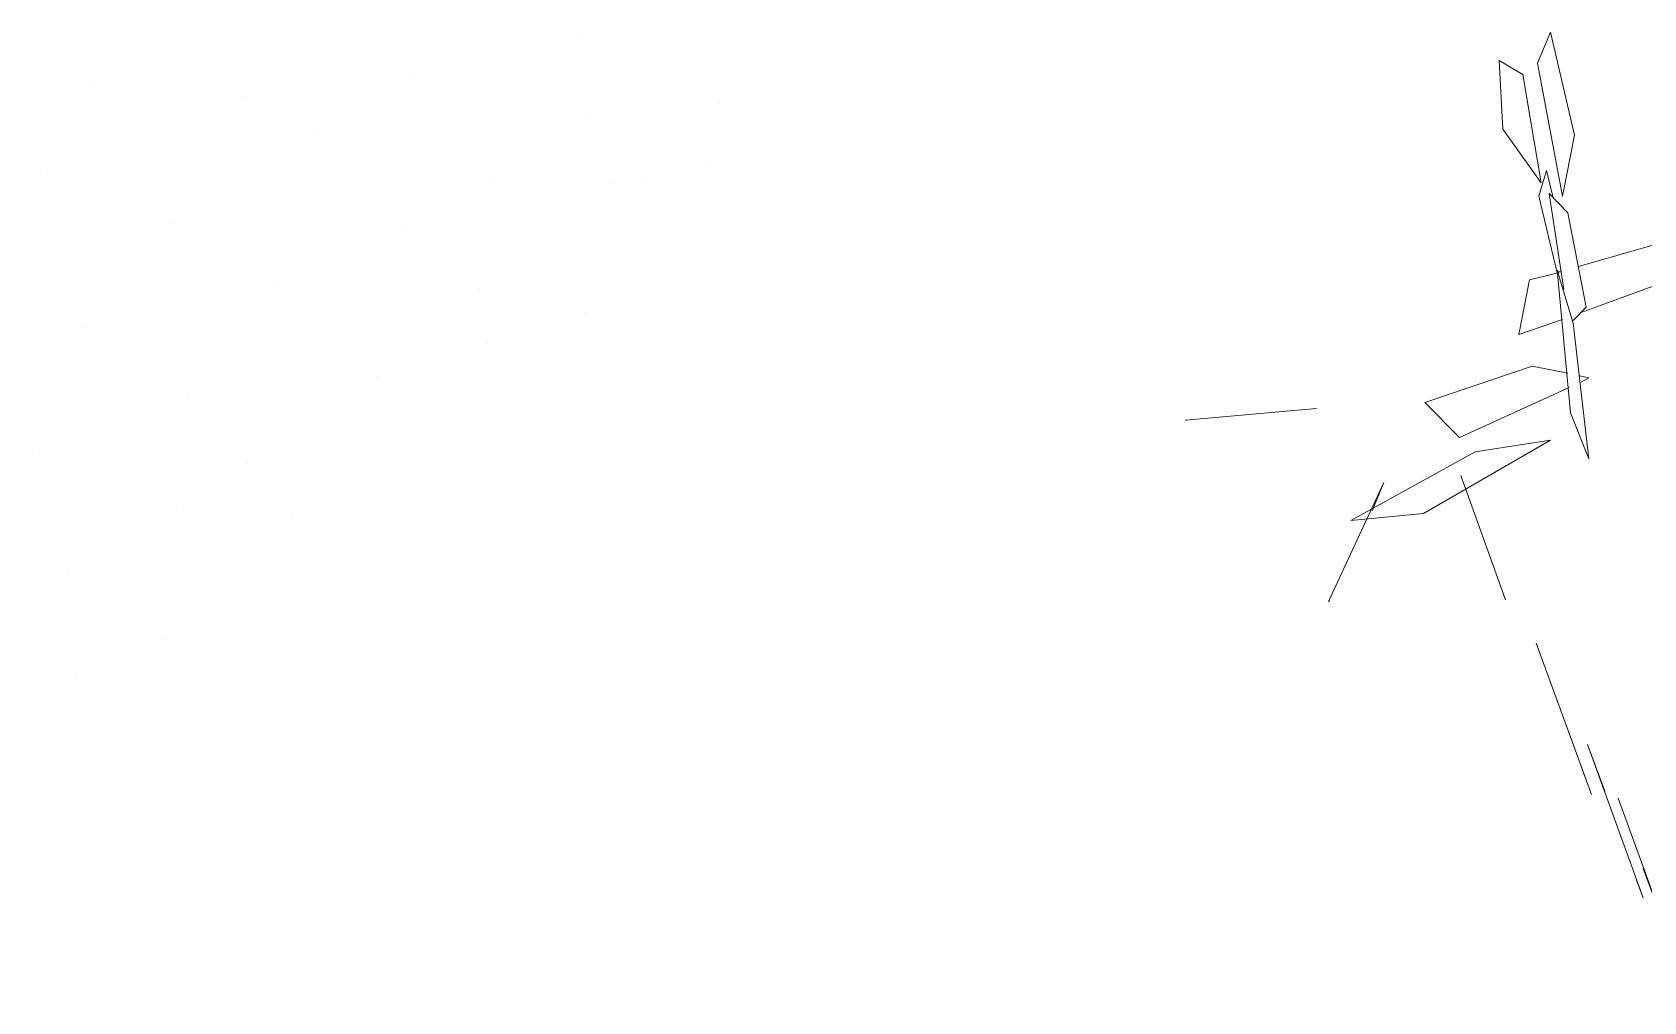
# Model space of a CAD drawing. Header units: metres. Extents: x 42 to 199, y -121 to 268.
# Drawn here: x 121.217 to 122.472, y -87.235 to -86.48 of the extents above; entities that cross this region are included whole.
import ezdxf

# ---------------------------------------------------------------- set-up
doc = ezdxf.new("R2010")
doc.units = ezdxf.units.M
doc.header["$LTSCALE"] = 0.3
doc.layers.get('0').update_dxf_attribs({"color": 8})
doc.layers.add('A-LANDSCAPE', color=8, linetype='Continuous', lineweight=5)
doc.layers.add('DA HOUSE ARCH LAYOUT', color=8, linetype='Continuous', lineweight=9)

# ---------------------------------------------------------------- blocks, each defined once
blk = doc.blocks.new('02PTRX29')
at = {"color": 8, "linetype": 'Continuous', "transparency": 33554572}
for p, q in [((0.1, -0.33208), (0.10342, -0.31728)), ((0.10342, -0.31728), (0.10532, -0.32171)), ((0.11082, -0.32133), (0.1074, -0.32335)), ((0.11082, -0.32133), (0.11025, -0.33119)), ((0.10532, -0.32171), (0.10171, -0.34081)), ((0.1074, -0.32335), (0.10475, -0.33891)), ((0.1, -0.33208), (0.10171, -0.34081)), ((0.11025, -0.33119), (0.10475, -0.33891)), ((0.10399, -0.33714), (0.10304, -0.34106)), ((0.10513, -0.34081), (0.10399, -0.33714)), ((0.10361, -0.34043), (0.10095, -0.34321)), ((0.10361, -0.34043), (0.10152, -0.35422)), ((0.10513, -0.34081), (0.10247, -0.35182)), ((0.0983, -0.35675), (0.10095, -0.34321)), ((0.09943, -0.35093), (0.08843, -0.34777)), ((0.10247, -0.35144), (0.10019, -0.35903)), ((0.10057, -0.37193), (0.10247, -0.35144)), ((0.09905, -0.35751), (0.08691, -0.35308)), ((0.1019, -0.35169), (0.10228, -0.35169)), ((0.10228, -0.35169), (0.10228, -0.35182)), ((0.10228, -0.35182), (0.10646, -0.35283)), ((0.10797, -0.36067), (0.10646, -0.35283)), ((0.0983, -0.35675), (0.10019, -0.35865)), ((0.10019, -0.35903), (0.09792, -0.37851)), ((0.10797, -0.36067), (0.10171, -0.35852)), ((0.10095, -0.36624), (0.10608, -0.36522)), ((0.10608, -0.36522), (0.12145, -0.37041)), ((0.09792, -0.36687), (0.09924, -0.36662)), ((0.09792, -0.36687), (0.09905, -0.3675)), ((0.10076, -0.36826), (0.11651, -0.37547)), ((0.09792, -0.37851), (0.10057, -0.37193)), ((0.11651, -0.37547), (0.12145, -0.37041)), ((0.13701, -0.3713), (0.15579, -0.37294)), ((0.15579, -0.37294), (0.1556, -0.37294)), ((0.11424, -0.3775), (0.10342, -0.37585)), ((0.12164, -0.38635), (0.10342, -0.37585)), ((0.11424, -0.3775), (0.13207, -0.38736)), ((0.11632, -0.38091), (0.10987, -0.39875)), ((0.12733, -0.38192), (0.1353, -0.399)), ((0.12904, -0.38597), (0.12733, -0.38192)), ((0.13207, -0.38736), (0.12164, -0.38635)), ((0.10987, -0.39875), (0.10987, -0.39862)), ((0.13511, -0.39888), (0.1353, -0.399)), ((0.10551, -0.40495), (0.09754, -0.42671)), ((0.10551, -0.40495), (0.10532, -0.40545)), ((0.09811, -0.4195), (0.09014, -0.44151)), ((0.09811, -0.4195), (0.09564, -0.4262)), ((0.09905, -0.42266), (0.09754, -0.42671)), ((0.09374, -0.42721), (0.08311, -0.45644)), ((0.09014, -0.43733), (0.08311, -0.45644)), ((0.09014, -0.44151), (0.09108, -0.43898))]:
    blk.add_line(p, q, dxfattribs=at)
blk = doc.blocks.new('MUSTER_0')
at = {"color": 8, "linetype": 'Continuous', "transparency": 33554585}
for p, q in [((6.2078, -0.8393), (6.2078, -0.8393)), ((6.2478, -0.8353), (6.2478, -0.8353)), ((6.2723, -0.8678), (6.2723, -0.8678)), ((6.3643, -0.8778), (6.3643, -0.8778)), ((6.2803, -0.8888), (6.2803, -0.8888)), ((6.2433, -0.9168), (6.2433, -0.9168)), ((6.4033, -0.9303), (6.4033, -0.9303)), ((6.1948, -0.9388), (6.1948, -0.9388)), ((6.3728, -0.9468), (6.3728, -0.9468)), ((6.3033, -0.9608), (6.3033, -0.9608)), ((6.4473, -0.9908), (6.4473, -0.9908)), ((6.3508, -1.0043), (6.3508, -1.0043)), ((6.5493, -1.0133), (6.5493, -1.0133)), ((6.2563, -1.0328), (6.2563, -1.0328)), ((6.5268, -1.0523), (6.5268, -1.0523)), ((6.4118, -1.0718), (6.4118, -1.0718)), ((6.6528, -1.0668), (6.6528, -1.0668)), ((6.3118, -1.0783), (6.3118, -1.0783)), ((6.5693, -1.0808), (6.5693, -1.0808)), ((6.4998, -1.1013), (6.4998, -1.1013)), ((6.6923, -1.1123), (6.6923, -1.1123)), ((6.3043, -1.1313), (6.3043, -1.1313)), ((6.6328, -1.1383), (6.6328, -1.1383)), ((6.3973, -1.1493), (6.3973, -1.1493)), ((6.4788, -1.1798), (6.4788, -1.1798)), ((6.5648, -1.1858), (6.5648, -1.1858)), ((6.3288, -1.2253), (6.3288, -1.2253)), ((6.3903, -1.2353), (6.3903, -1.2353))]:
    blk.add_line(p, q, dxfattribs=at)
blk = doc.blocks.new('DA HOUSE ARCH LAYOUT')
at = {"layer": 'A-LANDSCAPE', "color": 8, "lineweight": 35, "transparency": 33554457}
for name, p, xscale, yscale, zscale, rotation in [('MUSTER_0', (27.9979, -19.1607), 1.205351243692543, 1.205351243692543, 1.205351243692543, 251.0061319040827), ('02PTRX29', (25.8139, -24.1307), -5.424908083668589, 5.424908083668587, 5.424908083668588, 359.9999999999996)]:
    blk.add_blockref(name, p, dxfattribs=dict(at, xscale=xscale, yscale=yscale, zscale=zscale, rotation=rotation))

msp = doc.modelspace()

# ---------------------------------------------------------------- block references
at = {"layer": 'DA HOUSE ARCH LAYOUT'}
msp.add_blockref('DA HOUSE ARCH LAYOUT', (97.1462, -60.628), dxfattribs=at)

doc.saveas('drawing.dxf')
